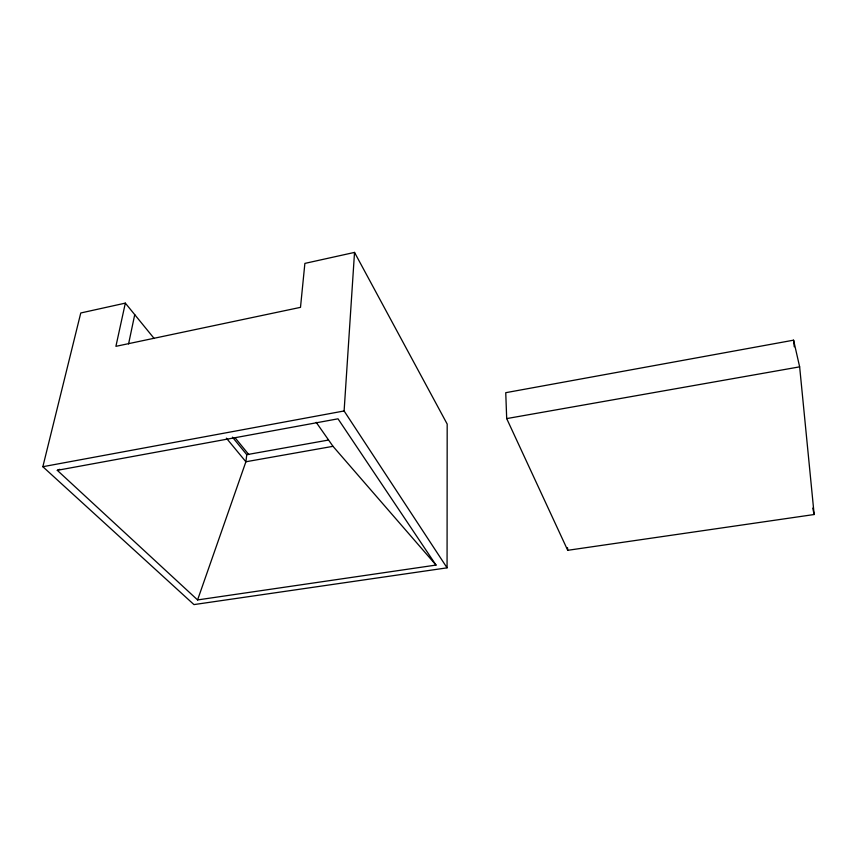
<?xml version="1.0" encoding="UTF-8"?>
<svg xmlns="http://www.w3.org/2000/svg" width="857" height="857" viewBox="0 0 857 857"><rect width="100%" height="100%" fill="white"/><g stroke="black" fill="none" stroke-linecap="round" stroke-linejoin="round"><path stroke-width="1.29" d="M447.065 567.837L447.183 424.065L354.53 252.408L304.878 263.399L300.496 307.352L115.909 346.335L125.336 303.121L80.772 312.976L42.85 466.711L193.971 604.592L447.065 567.837L344.107 410.964L354.53 252.408M232.44 437.145L246.773 454.671L245.895 461.762L197.581 599.932L57.29 470.322L59.754 469.293M128.571 343.936L134.731 314.648M42.85 466.711L344.107 410.964M57.29 470.322L338.012 418.816L436.02 565.074L197.581 599.932M793.582 340.175L505.748 392.688L506.691 418.591L567.72 550.312L814.15 514.521L799.645 366.85L793.582 340.175L794.257 346.817M246.773 454.671L328.252 440.091M436.02 565.074L332.998 446.326L245.895 461.762L226.387 438.163M506.691 418.591L799.645 366.85M125.336 303.121L154.164 338.494M235.279 437.991L248.798 454.574M316.19 422.319L332.998 446.326M812.768 508.126L814.15 514.521M567.538 547.687L567.72 550.312"/></g></svg>
